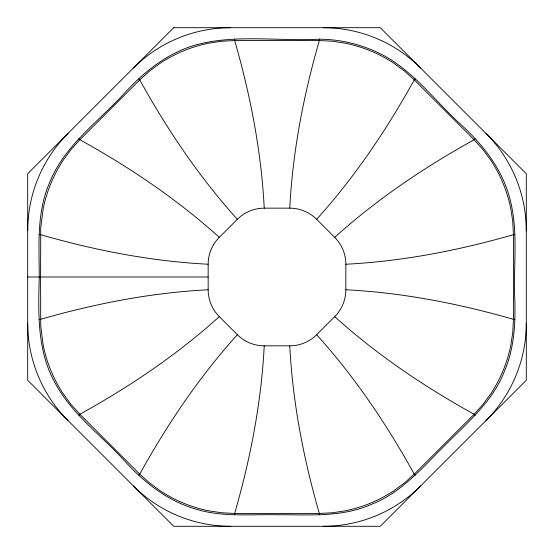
<?xml version="1.0" encoding="UTF-8"?>
<svg xmlns="http://www.w3.org/2000/svg" width="554" height="554" viewBox="0 0 554 554"><rect width="100%" height="100%" fill="white"/><g stroke="black" fill="none" stroke-linecap="round" stroke-linejoin="round"><path stroke-width="0.83" d="M234.661 39.105L234.661 40.546C250.387 95.136 261.329 151.353 264.23 208.159A38.018 38.018 0 0 0 237.347 219.294L219.294 237.347A38.018 38.018 0 0 0 208.159 264.23L208.159 289.77A38.018 38.018 0 0 0 219.294 316.653L237.347 334.706A38.018 38.018 0 0 0 264.23 345.841L289.77 345.841A38.018 38.018 0 0 0 316.653 334.706L334.706 316.653A38.018 38.018 0 0 0 345.841 289.77L345.841 264.23A38.018 38.018 0 0 0 334.706 237.347L316.653 219.294A38.018 38.018 0 0 0 289.77 208.159L264.23 208.159M319.339 514.895L319.339 513.454C303.613 458.864 292.671 402.647 289.77 345.841M264.23 345.841C261.329 402.647 250.387 458.864 234.661 513.454L234.661 514.895M289.77 208.159C292.671 151.353 303.613 95.136 319.339 40.546L319.339 39.105M316.653 219.294C354.768 177.072 386.775 129.581 414.26 79.866L415.278 78.848M237.347 334.706C199.232 376.928 167.225 424.419 139.74 474.134L138.722 475.152M78.848 415.278L79.866 414.26C129.581 386.775 177.072 354.768 219.294 316.653M475.152 138.722L474.134 139.74C424.419 167.225 376.928 199.232 334.706 237.347M345.841 264.23C402.647 261.329 458.864 250.387 513.454 234.661L514.895 234.661M208.159 289.77C151.353 292.671 95.136 303.613 40.546 319.339L39.105 319.339M39.105 234.661L40.546 234.661C95.136 250.387 151.353 261.329 208.159 264.23M514.895 319.339L513.454 319.339C458.864 303.613 402.647 292.671 345.841 289.77M27.7 277L208.159 277M334.706 316.653C376.928 354.768 424.419 386.775 474.134 414.26L475.152 415.278M219.294 237.347C177.072 199.232 129.581 167.225 79.866 139.74L78.848 138.722M138.722 78.848L139.74 79.866C167.225 129.581 199.232 177.072 237.347 219.294M415.278 475.152L414.26 474.134C386.775 424.419 354.768 376.928 316.653 334.706M27.7 230.769A137.683 137.683 0 0 1 68.024 133.41M68.024 420.59A137.683 137.683 0 0 1 27.7 323.231M230.769 526.3A137.683 137.683 0 0 1 133.41 485.976M420.59 485.976A137.683 137.683 0 0 1 323.231 526.3M526.3 323.231A137.683 137.683 0 0 1 485.976 420.59M485.976 133.41A137.683 137.683 0 0 1 526.3 230.769M323.231 27.7A137.683 137.683 0 0 1 420.59 68.024M133.41 68.024A137.683 137.683 0 0 1 230.769 27.7M39.244 277C38.33 312.795 36.931 350.959 55.248 383.229C71.791 413.886 100.662 434.848 123.84 460.097C143.389 481.696 166.899 500.705 195.313 508.918C221.745 517.332 249.736 514.202 277 514.756C308.564 514.583 341.527 517.616 371.208 504.431C401.518 492.769 422.674 467.313 445.125 445.118C467.313 422.674 492.769 401.518 504.431 371.208C514.334 348.203 515.642 322.864 514.77 298.17C513.309 263.919 518.897 228.684 508.918 195.313C500.705 166.899 481.696 143.389 460.097 123.84C434.848 100.662 413.886 71.791 383.229 55.248C363.583 44.929 341.541 39.306 319.339 39.202C278.108 41.425 235.644 33.939 195.313 45.082C166.899 53.295 143.389 72.304 123.84 93.903C97.864 122.192 64.119 145.84 49.569 182.792C36.502 212.445 39.175 245.484 39.244 277M40.587 277L40.726 325.932L43.233 345.516A137.046 136.859 67.5 0 0 63.26 393.852L71.044 404.462L79.866 414.26L139.74 474.134L149.538 482.956L160.148 490.747A137.046 136.859 22.5 0 0 208.484 510.767L221.496 512.762L234.661 513.454L319.339 513.454L332.504 512.762L345.516 510.767A137.046 136.859 -22.5 0 0 393.852 490.74L404.462 482.956L414.26 474.134L474.134 414.26L482.956 404.462L490.747 393.852A137.046 136.859 -67.5 0 0 510.767 345.516L512.762 332.504L513.454 319.339L513.454 234.661L512.762 221.496L510.767 208.484A137.046 136.859 67.5 0 0 490.74 160.148L482.956 149.538L474.134 139.74L414.26 79.866L404.462 71.044L393.852 63.253A137.046 136.859 22.5 0 0 345.516 43.233L332.504 41.238L319.339 40.546L234.661 40.546L221.496 41.238L208.484 43.233A137.046 136.859 -22.5 0 0 160.148 63.26L149.538 71.044L139.74 79.866L79.866 139.74L71.044 149.538L63.253 160.148A137.046 136.859 -67.5 0 0 43.233 208.484L40.726 228.068L40.587 277M173.734 27.7L27.7 173.734L27.7 380.266L173.734 526.3L380.266 526.3L526.3 380.266L526.3 173.734L380.266 27.7L173.734 27.7"/></g></svg>
